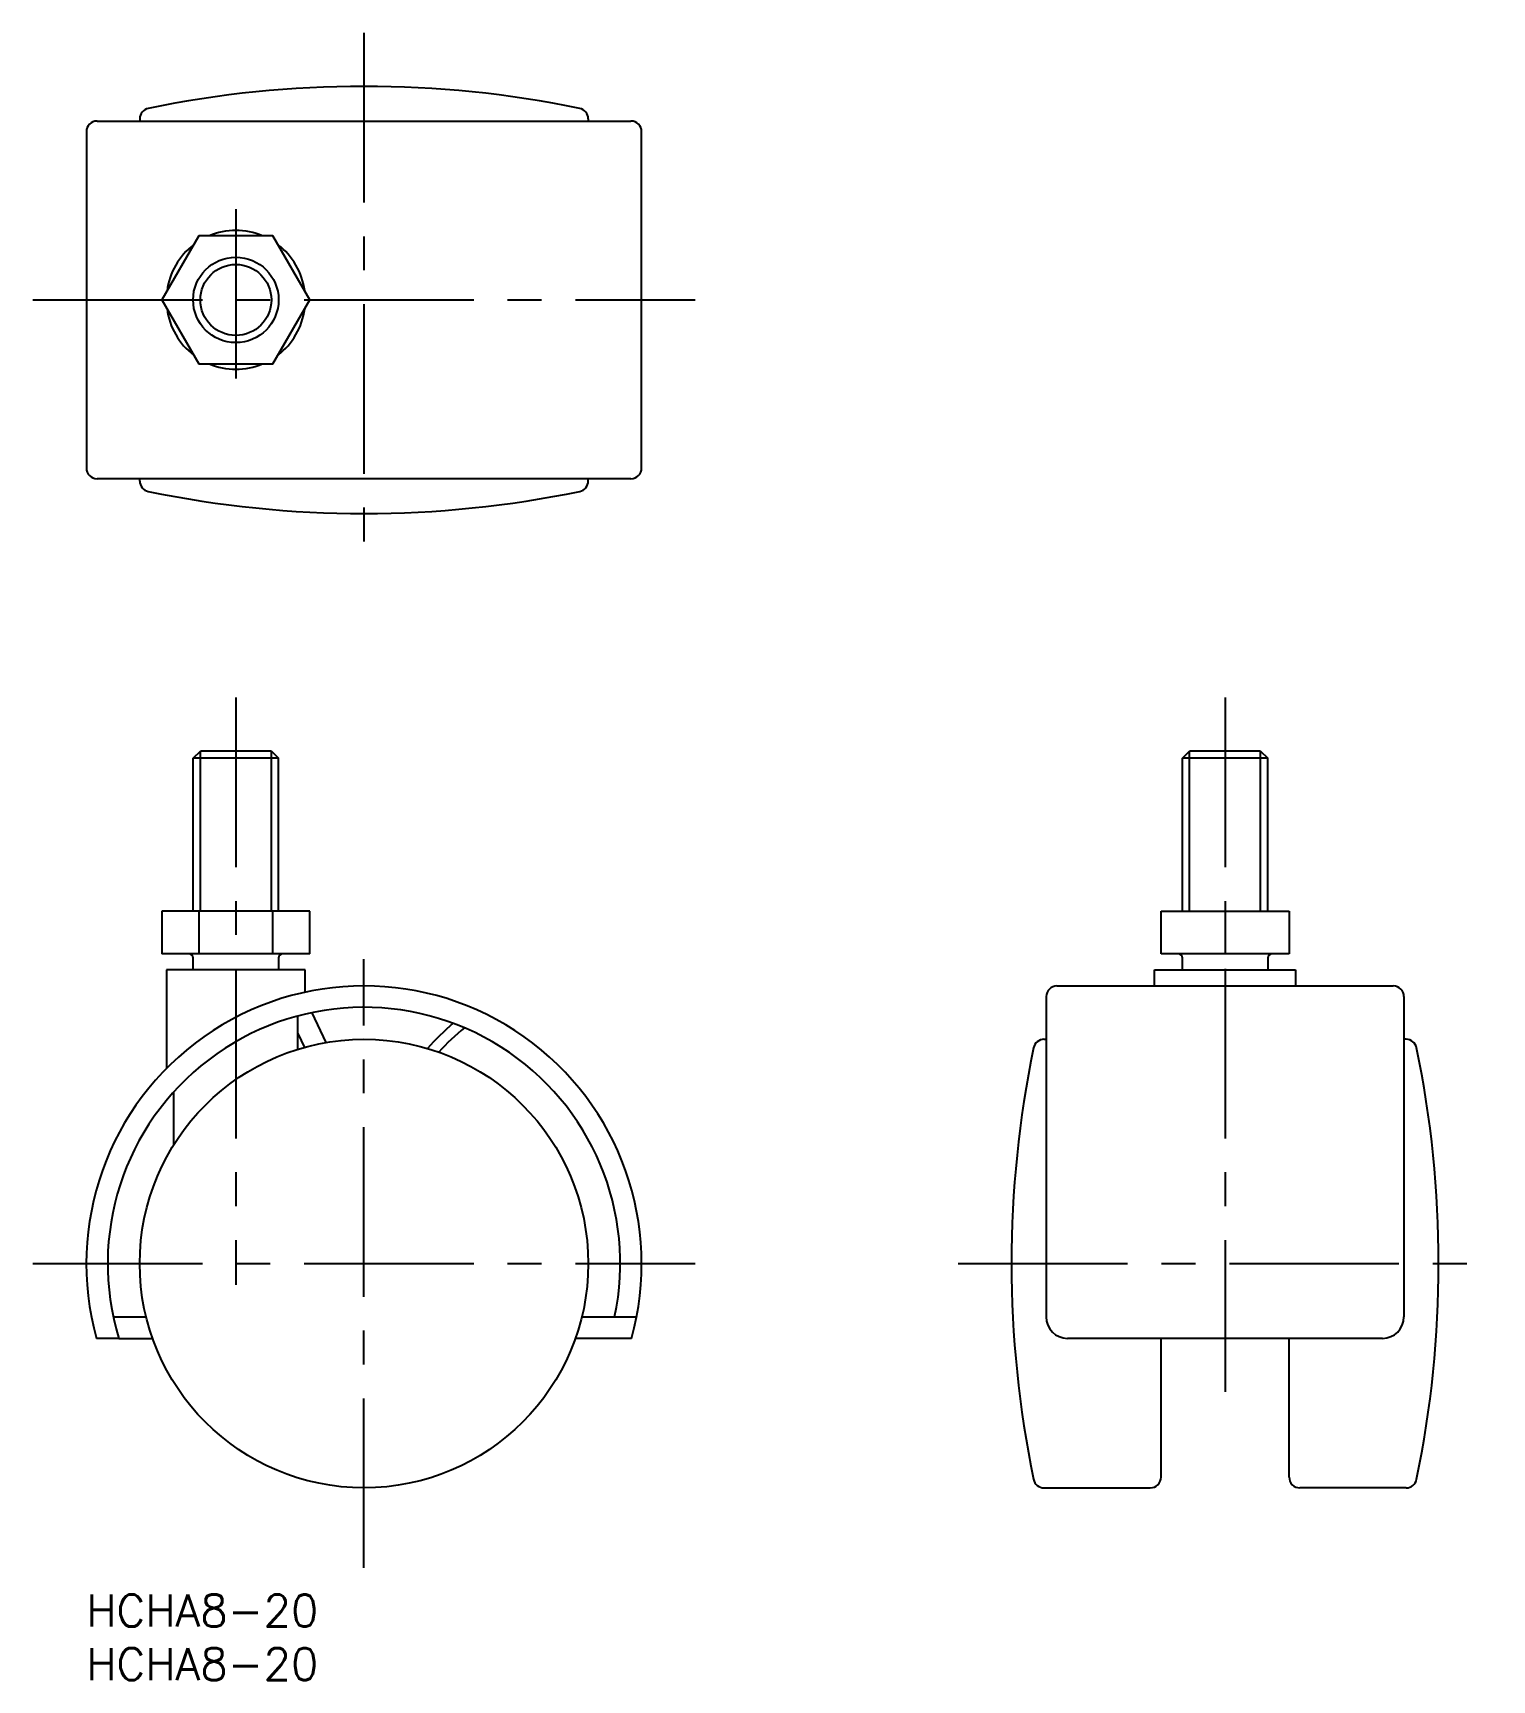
# Model space of a CAD drawing. Extents: x -5 to 132, y -8 to 146.
import ezdxf

# ---------------------------------------------------------------- set-up
doc = ezdxf.new("R2010")
doc.units = 0
doc.header["$LTSCALE"] = 0.5
doc.linetypes.add('CENTER', pattern=[50.8, 31.75, -6.35, 6.35, -6.35])
for name, color, linetype in [('MSM_CENTER', 1, 'CENTER'), ('MSM_CONTINUOUS', 7, 'CONTINUOUS'), ('MSM_NARROW', 5, 'CONTINUOUS'), ('MSM_PART_NUMBER', 7, 'CONTINUOUS')]:
    doc.layers.add(name, color=color, linetype=linetype)
doc.styles.get("Standard").update_dxf_attribs({"font": 'txt.shx', "height": 3, "bigfont": 'bigfont.shx'})

# ---------------------------------------------------------------- blocks, each defined once
blk = doc.blocks.new('*U2')
at = {"layer": 'MSM_PART_NUMBER'}
blk.add_text('HCHA8-20', height=3, dxfattribs=at).set_placement((0, -3))
blk = doc.blocks.new('*U3')
at = {"layer": 'MSM_PART_NUMBER'}
blk.add_text('HCHA8-20', height=3, dxfattribs=at).set_placement((0, -8))

msp = doc.modelspace()

# ---------------------------------------------------------------- linework, layer by layer
at = {"layer": 'MSM_CENTER'}
for p, q in [((26, 146.242493), (26, 96.242493)), ((14, 129.742493), (14, 112.742493)), ((-5, 121.242493), (57, 121.242493)), ((14, 84), (14, 29)), ((106.634769, 84), (106.634769, 19)), ((26, 2.5), (26, 59.5)), ((-5, 31), (57, 31)), ((81.634769, 31), (131.634769, 31))]:
    msp.add_line(p, q, dxfattribs=at)
at = {"layer": 'MSM_CONTINUOUS'}
for p, q in [((1, 137.992493), (51, 137.992493)), ((5, 138.201248), (5, 137.992493)), ((47, 138.201248), (47, 137.992493)), ((0, 136.992493), (0, 105.492493)), ((52, 105.492493), (52, 136.992493)), ((10.535899, 127.242493), (7.071797, 121.242493)), ((17.464102, 127.242493), (10.535899, 127.242493)), ((20.928204, 121.242493), (17.464102, 127.242493)), ((7.071797, 121.242493), (10.535899, 115.242493)), ((17.464102, 115.242493), (20.928204, 121.242493)), ((10.535899, 115.242493), (17.464102, 115.242493)), ((51, 104.492493), (1, 104.492493)), ((5, 104.283739), (5, 104.492493)), ((47, 104.283739), (47, 104.492493)), ((10, 78.3235), (10.6765, 79)), ((17.3235, 79), (10.6765, 79)), ((17.3235, 79), (18, 78.3235)), ((102.634769, 78.3235), (103.311269, 79)), ((109.958269, 79), (103.311269, 79)), ((109.958269, 79), (110.634769, 78.3235)), ((10, 64), (10, 78.3235)), ((18, 78.3235), (10, 78.3235)), ((18, 64), (18, 78.3235)), ((102.634769, 64), (102.634769, 78.3235)), ((110.634769, 78.3235), (102.634769, 78.3235)), ((110.634769, 64), (110.634769, 78.3235)), ((7.07, 64), (7.07, 60)), ((20.93, 64), (7.07, 64)), ((10.535, 64), (10.535, 60)), ((17.465, 60), (17.465, 64)), ((20.93, 60), (20.93, 64)), ((100.634769, 60), (100.634769, 64)), ((100.634769, 64), (112.634769, 64)), ((106.634769, 64), (106.634769, 60)), ((112.634769, 64), (112.634769, 60)), ((20.93, 60), (7.07, 60)), ((10, 58.5), (10, 59.6)), ((18, 59.6), (18, 58.5)), ((112.634769, 60), (100.634769, 60)), ((102.634769, 58.5), (102.634769, 59.6)), ((110.634769, 59.6), (110.634769, 58.5)), ((20.5, 58.5), (7.5, 58.5)), ((7.5, 58.5), (7.5, 49.268826)), ((20.5, 56.411612), (20.5, 58.5)), ((100.034769, 58.5), (113.234769, 58.5)), ((100.034769, 57), (100.034769, 58.5)), ((113.234769, 58.5), (113.234769, 57)), ((89.884769, 56), (89.884769, 26)), ((90.884769, 57), (122.384769, 57)), ((123.384769, 56), (123.384769, 26)), ((19.814637, 51.068415), (19.814637, 54.189249)), ((21.111784, 54.496922), (22.419502, 51.692512)), ((19.814637, 52.54626), (20.421226, 51.245426)), ((89.676015, 52), (89.884769, 52)), ((123.593523, 52), (123.384769, 52)), ((8.185364, 42.119295), (8.185364, 47.082249)), ((2.526611, 26), (5.603922, 26)), ((46.396078, 26), (51.514702, 26)), ((3.04352, 24), (0.960032, 24)), ((3.04352, 24), (6.20101, 24)), ((51.039968, 24), (45.79899, 24)), ((121.384769, 24), (91.884769, 24)), ((100.634769, 11), (100.634769, 24)), ((112.63477, 11), (112.63477, 24)), ((89.676015, 10), (89.884769, 10)), ((89.884769, 10), (99.634769, 10)), ((123.384769, 10), (113.63477, 10)), ((123.593523, 10), (123.384769, 10))]:
    msp.add_line(p, q, dxfattribs=at)
for centre, radius in [((14, 121.242493), 4), ((26, 31), 21)]:
    msp.add_circle(centre, radius, dxfattribs=at)
for centre, radius, start, end in [((26, 41.242493), 100, 78.34488, 101.65512), ((6, 138.201248), 1, 101.65512, 180), ((46, 138.201248), 1, 0, 78.34488), ((1, 136.992493), 1, 90, 180), ((51, 136.992493), 1, 0, 90), ((14, 121.242493), 6.5, 67.380135, 112.619865), ((14, 121.242493), 6.5, 127.380135, 172.619865), ((14, 121.242493), 6.5, 7.380135, 52.619865), ((14, 121.242493), 6.5, 187.380135, 232.619865), ((14, 121.242493), 6.5, 307.380135, 352.619865), ((14, 121.242493), 6.5, 247.380135, 292.619865), ((1, 105.492493), 1, 180, 270), ((51, 105.492493), 1, 270, 0), ((6, 104.283739), 1, 180, 258.34488), ((46, 104.283739), 1, 281.65512, 0), ((26, 201.242493), 100, 258.34488, 281.65512), ((9.6, 59.6), 0.4, 0, 90), ((18.4, 59.6), 0.4, 90, 180), ((102.234769, 59.6), 0.4, 0, 90), ((111.034769, 59.6), 0.4, 90, 180), ((26, 31), 26, 344.381502, 195.618498), ((90.884769, 56), 1, 90, 180), ((122.384769, 56), 1, 0, 90), ((26, 31), 24, 347.975301, 196.957763), ((49.965259, 35.273231), 24, 130.584378, 138.622686), ((49.965259, 35.273231), 23, 129.268739, 137.53981), ((186.634769, 31), 100, 168.34488, 191.65512), ((89.676015, 51), 1, 90, 168.34488), ((123.593523, 51), 1, 11.65512, 90), ((26.634769, 31), 100, 348.34488, 11.65512), ((91.884769, 26), 2, 180, 270), ((121.384769, 26), 2, 270, 0), ((89.676015, 11), 1, 191.65512, 270), ((99.634769, 11), 1, 270, 0), ((113.63477, 11), 1, 180, 270), ((123.593523, 11), 1, 270, 348.34488)]:
    msp.add_arc(centre, radius, start, end, dxfattribs=at)
at = {"layer": 'MSM_NARROW'}
for p, q in [((10.6765, 64), (10.6765, 79)), ((17.3235, 64), (17.3235, 79)), ((103.311269, 64), (103.311269, 79)), ((109.958269, 64), (109.958269, 79))]:
    msp.add_line(p, q, dxfattribs=at)
msp.add_circle((14, 121.242493), 3.3235, dxfattribs=at)

# ---------------------------------------------------------------- block references
at = {"layer": 'MSM_CONTINUOUS'}
for name in ['*U2', '*U3']:
    msp.add_blockref(name, (0, 0), dxfattribs=at)

doc.saveas('drawing.dxf')
